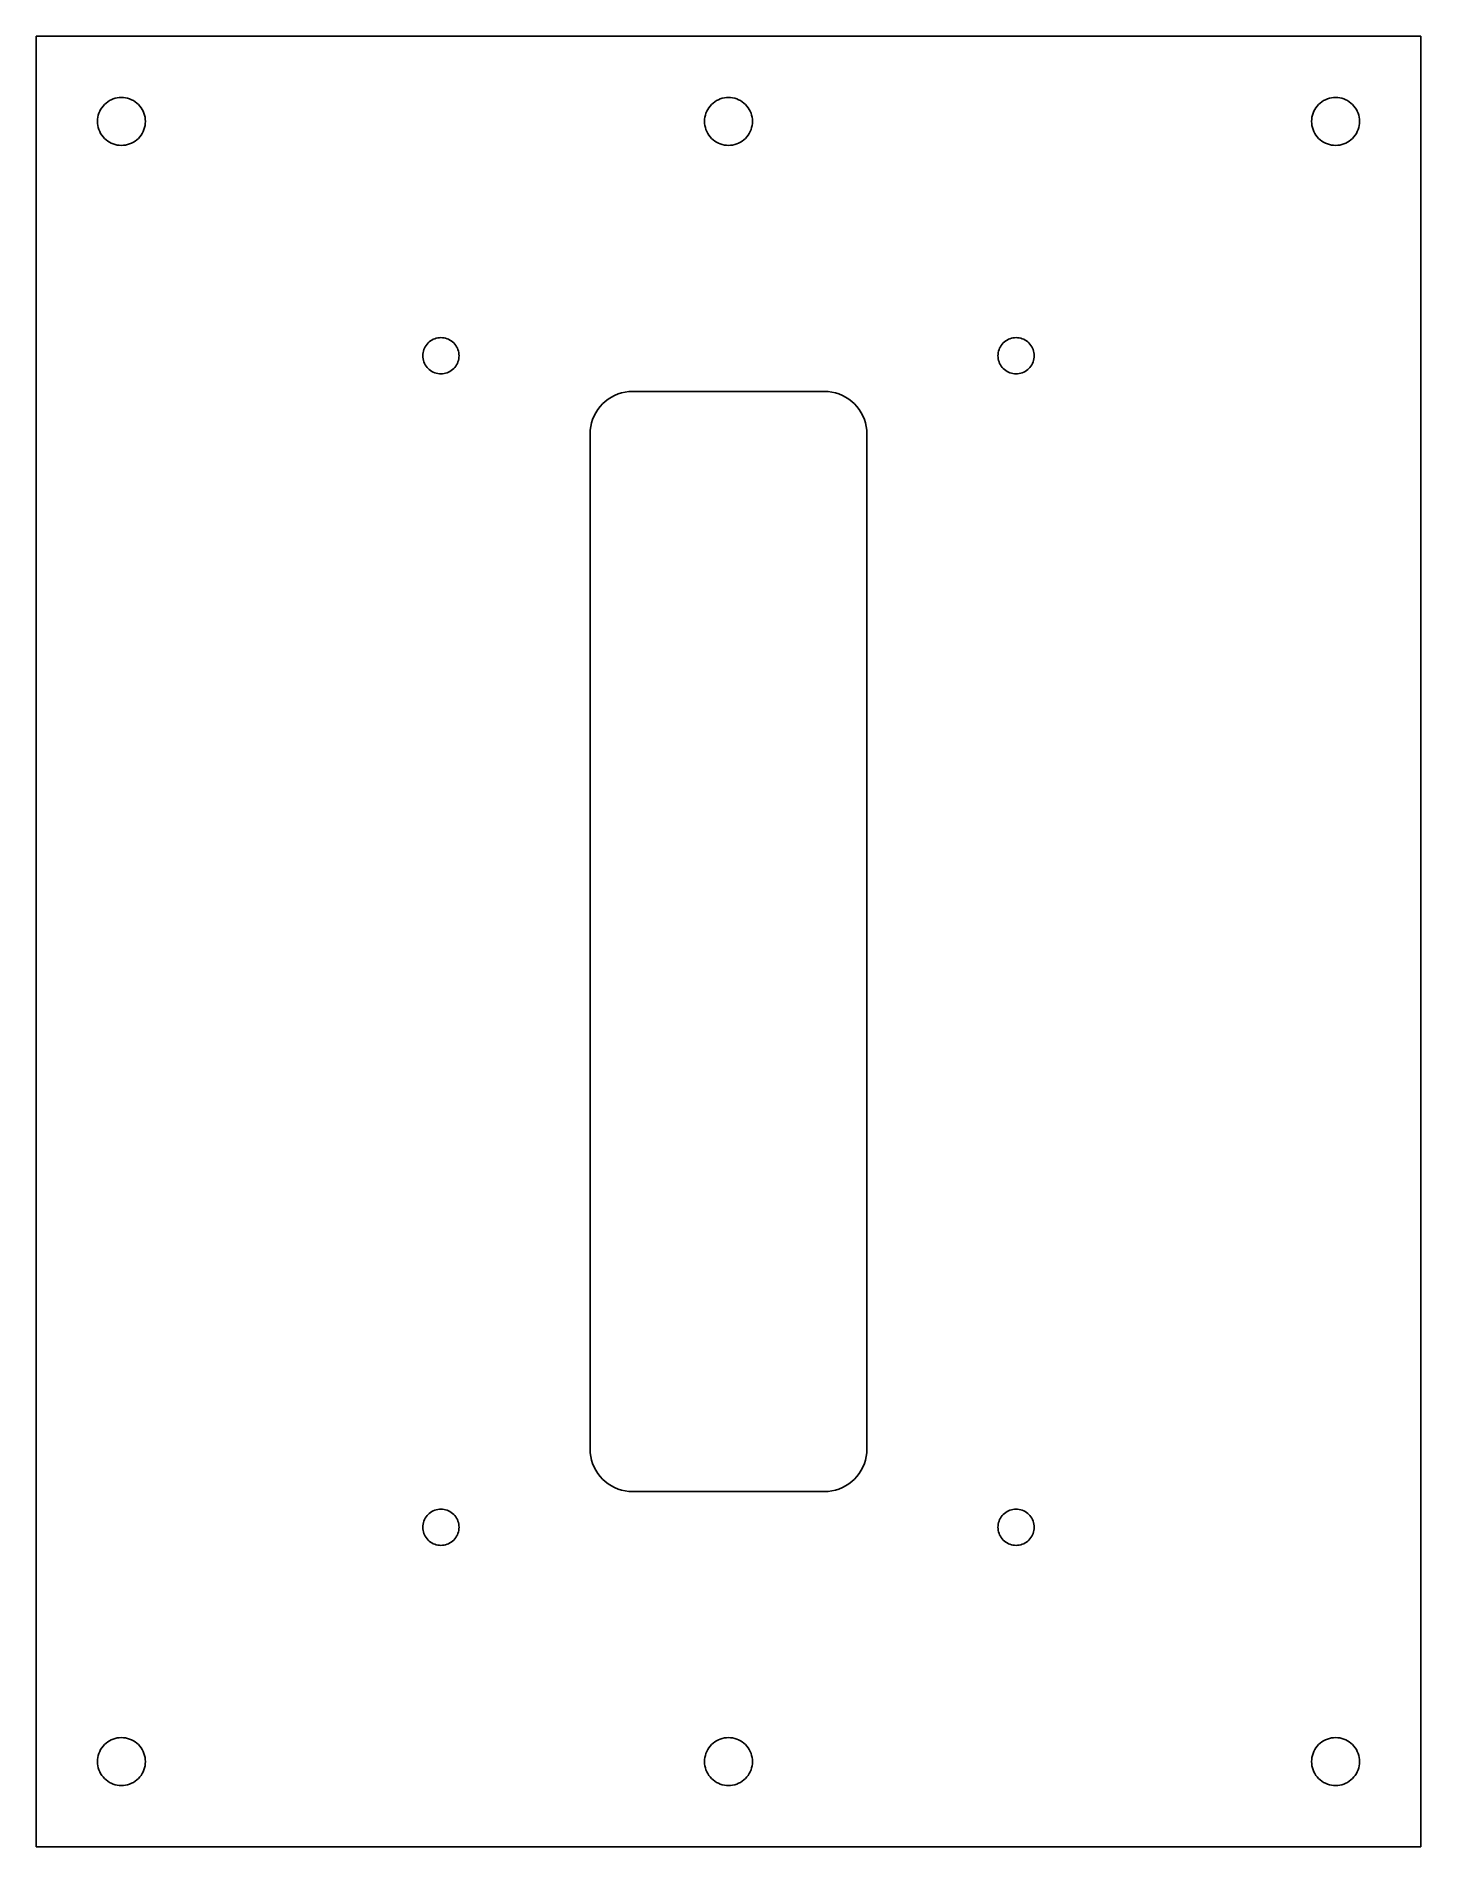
# Model space of a CAD drawing. Header units: metres. Extents: x -65 to 65, y -170 to 0.
import ezdxf

# ---------------------------------------------------------------- set-up
doc = ezdxf.new("R2010")
doc.units = ezdxf.units.M

msp = doc.modelspace()

# ---------------------------------------------------------------- linework, layer by layer
for p, q in [((65, 0), (-65, 0)), ((-65, 0), (-65, -170)), ((65, -170), (65, 0)), ((-58.9485, -6.875), (-58.8431, -6.70944)), ((-58.8431, -6.70944), (-58.7236, -6.55373)), ((-58.7236, -6.55373), (-58.591, -6.409)), ((-58.591, -6.409), (-58.4463, -6.2764)), ((-58.4463, -6.2764), (-58.2905, -6.15691)), ((-58.2905, -6.15691), (-58.125, -6.05144)), ((-58.125, -6.05144), (-57.9509, -5.9608)), ((-57.9509, -5.9608), (-57.7695, -5.88568)), ((-57.7695, -5.88568), (-57.5823, -5.82666)), ((-57.5823, -5.82666), (-57.3907, -5.78418)), ((-57.3907, -5.78418), (-57.1961, -5.75856)), ((-57.1961, -5.75856), (-57, -5.75)), ((-57, -5.75), (-56.8039, -5.75856)), ((-56.8039, -5.75856), (-56.6093, -5.78418)), ((-56.6093, -5.78418), (-56.4176, -5.82666)), ((-56.4176, -5.82666), (-56.2305, -5.88568)), ((-56.2305, -5.88568), (-56.0491, -5.9608)), ((-56.0491, -5.9608), (-55.875, -6.05144)), ((-55.875, -6.05144), (-55.7094, -6.15691)), ((-55.7094, -6.15691), (-55.5537, -6.2764)), ((-55.5537, -6.2764), (-55.409, -6.409)), ((-55.409, -6.409), (-55.2764, -6.55373)), ((-55.2764, -6.55373), (-55.1569, -6.70944)), ((-55.1569, -6.70944), (-55.0514, -6.875)), ((-1.94855, -6.875), (-1.84308, -6.70944)), ((-1.84308, -6.70944), (-1.72359, -6.55373)), ((-1.72359, -6.55373), (-1.59099, -6.409)), ((-1.59099, -6.409), (-1.44626, -6.2764)), ((-1.44626, -6.2764), (-1.29054, -6.15691)), ((-1.29054, -6.15691), (-1.125, -6.05144)), ((-1.125, -6.05144), (-0.950882, -5.9608)), ((-0.950882, -5.9608), (-0.769531, -5.88568)), ((-0.769531, -5.88568), (-0.582336, -5.82666)), ((-0.582336, -5.82666), (-0.390701, -5.78418)), ((-0.390701, -5.78418), (-0.196091, -5.75856)), ((-0.196091, -5.75856), (0, -5.75)), ((0, -5.75), (0.196091, -5.75856)), ((0.196091, -5.75856), (0.390701, -5.78418)), ((0.390701, -5.78418), (0.582336, -5.82666)), ((0.582336, -5.82666), (0.769531, -5.88568)), ((0.769531, -5.88568), (0.950882, -5.9608)), ((0.950882, -5.9608), (1.125, -6.05144)), ((1.125, -6.05144), (1.29054, -6.15691)), ((1.29054, -6.15691), (1.44626, -6.2764)), ((1.44626, -6.2764), (1.59099, -6.409)), ((1.59099, -6.409), (1.72359, -6.55373)), ((1.72359, -6.55373), (1.84308, -6.70944)), ((1.84308, -6.70944), (1.94855, -6.875)), ((55.0514, -6.875), (55.1569, -6.70944)), ((55.1569, -6.70944), (55.2764, -6.55373)), ((55.2764, -6.55373), (55.409, -6.409)), ((55.409, -6.409), (55.5537, -6.2764)), ((55.5537, -6.2764), (55.7094, -6.15691)), ((55.7094, -6.15691), (55.875, -6.05144)), ((55.875, -6.05144), (56.0491, -5.9608)), ((56.0491, -5.9608), (56.2305, -5.88568)), ((56.2305, -5.88568), (56.4176, -5.82666)), ((56.4176, -5.82666), (56.6093, -5.78418)), ((56.6093, -5.78418), (56.8039, -5.75856)), ((56.8039, -5.75856), (57, -5.75)), ((57, -5.75), (57.1961, -5.75856)), ((57.1961, -5.75856), (57.3907, -5.78418)), ((57.3907, -5.78418), (57.5823, -5.82666)), ((57.5823, -5.82666), (57.7695, -5.88568)), ((57.7695, -5.88568), (57.9509, -5.9608)), ((57.9509, -5.9608), (58.125, -6.05144)), ((58.125, -6.05144), (58.2905, -6.15691)), ((58.2905, -6.15691), (58.4463, -6.2764)), ((58.4463, -6.2764), (58.591, -6.409)), ((58.591, -6.409), (58.7236, -6.55373)), ((58.7236, -6.55373), (58.8431, -6.70944)), ((58.8431, -6.70944), (58.9485, -6.875)), ((-59.25, -8), (-59.2414, -7.80389)), ((-59.2414, -8.19609), (-59.25, -8)), ((-59.2414, -7.80389), (-59.2158, -7.60928)), ((-59.2158, -8.3907), (-59.2414, -8.19609)), ((-59.2158, -7.60928), (-59.1733, -7.41765)), ((-59.1733, -8.58234), (-59.2158, -8.3907)), ((-59.1733, -7.41765), (-59.1143, -7.23045)), ((-59.1143, -7.23045), (-59.0392, -7.0491)), ((-59.0392, -7.0491), (-58.9485, -6.875)), ((-55.0514, -6.875), (-54.9608, -7.0491)), ((-54.9608, -7.0491), (-54.8857, -7.23045)), ((-54.8857, -7.23045), (-54.8267, -7.41765)), ((-54.8267, -7.41765), (-54.7842, -7.60928)), ((-54.7842, -8.3907), (-54.8267, -8.58234)), ((-54.7842, -7.60928), (-54.7586, -7.80389)), ((-54.7586, -8.19609), (-54.7842, -8.3907)), ((-54.7586, -7.80389), (-54.75, -8)), ((-54.75, -8), (-54.7586, -8.19609)), ((-2.25, -8), (-2.24142, -7.80389)), ((-2.24142, -8.19609), (-2.25, -8)), ((-2.24142, -7.80389), (-2.21581, -7.60928)), ((-2.21581, -8.3907), (-2.24142, -8.19609)), ((-2.21581, -7.60928), (-2.17332, -7.41765)), ((-2.17332, -8.58234), (-2.21581, -8.3907)), ((-2.17332, -7.41765), (-2.1143, -7.23045)), ((-2.1143, -7.23045), (-2.03918, -7.0491)), ((-2.03918, -7.0491), (-1.94855, -6.875)), ((1.94855, -6.875), (2.03918, -7.0491)), ((2.03918, -7.0491), (2.1143, -7.23045)), ((2.1143, -7.23045), (2.17332, -7.41765)), ((2.17332, -7.41765), (2.21581, -7.60928)), ((2.21581, -8.3907), (2.17332, -8.58234)), ((2.21581, -7.60928), (2.24142, -7.80389)), ((2.24142, -8.19609), (2.21581, -8.3907)), ((2.24142, -7.80389), (2.25, -8)), ((2.25, -8), (2.24142, -8.19609)), ((54.75, -8), (54.7586, -7.80389)), ((54.7586, -8.19609), (54.75, -8)), ((54.7586, -7.80389), (54.7842, -7.60928)), ((54.7842, -8.3907), (54.7586, -8.19609)), ((54.7842, -7.60928), (54.8267, -7.41765)), ((54.8267, -8.58234), (54.7842, -8.3907)), ((54.8267, -7.41765), (54.8857, -7.23045)), ((54.8857, -7.23045), (54.9608, -7.0491)), ((54.9608, -7.0491), (55.0514, -6.875)), ((58.9485, -6.875), (59.0392, -7.0491)), ((59.0392, -7.0491), (59.1143, -7.23045)), ((59.1143, -7.23045), (59.1733, -7.41765)), ((59.1733, -7.41765), (59.2158, -7.60928)), ((59.2158, -8.3907), (59.1733, -8.58234)), ((59.2158, -7.60928), (59.2414, -7.80389)), ((59.2414, -8.19609), (59.2158, -8.3907)), ((59.2414, -7.80389), (59.25, -8)), ((59.25, -8), (59.2414, -8.19609)), ((-59.1143, -8.76953), (-59.1733, -8.58234)), ((-59.0392, -8.95088), (-59.1143, -8.76953)), ((-58.9485, -9.125), (-59.0392, -8.95088)), ((-58.8431, -9.29054), (-58.9485, -9.125)), ((-58.7236, -9.44626), (-58.8431, -9.29054)), ((-58.591, -9.59099), (-58.7236, -9.44626)), ((-58.4463, -9.72359), (-58.591, -9.59099)), ((-58.2905, -9.84308), (-58.4463, -9.72359)), ((-58.125, -9.94855), (-58.2905, -9.84308)), ((-57.9509, -10.0392), (-58.125, -9.94855)), ((-57.7695, -10.1143), (-57.9509, -10.0392)), ((-57.5823, -10.1733), (-57.7695, -10.1143)), ((-57.3907, -10.2158), (-57.5823, -10.1733)), ((-56.4176, -10.1733), (-56.6093, -10.2158)), ((-56.2305, -10.1143), (-56.4176, -10.1733)), ((-56.0491, -10.0392), (-56.2305, -10.1143)), ((-55.875, -9.94855), (-56.0491, -10.0392)), ((-55.7094, -9.84308), (-55.875, -9.94855)), ((-55.5537, -9.72359), (-55.7094, -9.84308)), ((-55.409, -9.59099), (-55.5537, -9.72359)), ((-55.2764, -9.44626), (-55.409, -9.59099)), ((-55.1569, -9.29054), (-55.2764, -9.44626)), ((-55.0514, -9.125), (-55.1569, -9.29054)), ((-54.9608, -8.95088), (-55.0514, -9.125)), ((-54.8857, -8.76953), (-54.9608, -8.95088)), ((-54.8267, -8.58234), (-54.8857, -8.76953)), ((-2.1143, -8.76953), (-2.17332, -8.58234)), ((-2.03918, -8.95088), (-2.1143, -8.76953)), ((-1.94855, -9.125), (-2.03918, -8.95088)), ((-1.84308, -9.29054), (-1.94855, -9.125)), ((-1.72359, -9.44626), (-1.84308, -9.29054)), ((-1.59099, -9.59099), (-1.72359, -9.44626)), ((-1.44626, -9.72359), (-1.59099, -9.59099)), ((-1.29054, -9.84308), (-1.44626, -9.72359)), ((-1.125, -9.94855), (-1.29054, -9.84308)), ((-0.950882, -10.0392), (-1.125, -9.94855)), ((-0.769531, -10.1143), (-0.950882, -10.0392)), ((-0.582336, -10.1733), (-0.769531, -10.1143)), ((-0.390701, -10.2158), (-0.582336, -10.1733)), ((0.582336, -10.1733), (0.390701, -10.2158)), ((0.769531, -10.1143), (0.582336, -10.1733)), ((0.950882, -10.0392), (0.769531, -10.1143)), ((1.125, -9.94855), (0.950882, -10.0392)), ((1.29054, -9.84308), (1.125, -9.94855)), ((1.44626, -9.72359), (1.29054, -9.84308)), ((1.59099, -9.59099), (1.44626, -9.72359)), ((1.72359, -9.44626), (1.59099, -9.59099)), ((1.84308, -9.29054), (1.72359, -9.44626)), ((1.94855, -9.125), (1.84308, -9.29054)), ((2.03918, -8.95088), (1.94855, -9.125)), ((2.1143, -8.76953), (2.03918, -8.95088)), ((2.17332, -8.58234), (2.1143, -8.76953)), ((54.8857, -8.76953), (54.8267, -8.58234)), ((54.9608, -8.95088), (54.8857, -8.76953)), ((55.0514, -9.125), (54.9608, -8.95088)), ((55.1569, -9.29054), (55.0514, -9.125)), ((55.2764, -9.44626), (55.1569, -9.29054)), ((55.409, -9.59099), (55.2764, -9.44626)), ((55.5537, -9.72359), (55.409, -9.59099)), ((55.7094, -9.84308), (55.5537, -9.72359)), ((55.875, -9.94855), (55.7094, -9.84308)), ((56.0491, -10.0392), (55.875, -9.94855)), ((56.2305, -10.1143), (56.0491, -10.0392)), ((56.4176, -10.1733), (56.2305, -10.1143)), ((56.6093, -10.2158), (56.4176, -10.1733)), ((57.5823, -10.1733), (57.3907, -10.2158)), ((57.7695, -10.1143), (57.5823, -10.1733)), ((57.9509, -10.0392), (57.7695, -10.1143)), ((58.125, -9.94855), (57.9509, -10.0392)), ((58.2905, -9.84308), (58.125, -9.94855)), ((58.4463, -9.72359), (58.2905, -9.84308)), ((58.591, -9.59099), (58.4463, -9.72359)), ((58.7236, -9.44626), (58.591, -9.59099)), ((58.8431, -9.29054), (58.7236, -9.44626)), ((58.9485, -9.125), (58.8431, -9.29054)), ((59.0392, -8.95088), (58.9485, -9.125)), ((59.1143, -8.76953), (59.0392, -8.95088)), ((59.1733, -8.58234), (59.1143, -8.76953)), ((-57.1961, -10.2414), (-57.3907, -10.2158)), ((-57, -10.25), (-57.1961, -10.2414)), ((-56.8039, -10.2414), (-57, -10.25)), ((-56.6093, -10.2158), (-56.8039, -10.2414)), ((-0.196091, -10.2414), (-0.390701, -10.2158)), ((0, -10.25), (-0.196091, -10.2414)), ((0.196091, -10.2414), (0, -10.25)), ((0.390701, -10.2158), (0.196091, -10.2414)), ((56.8039, -10.2414), (56.6093, -10.2158)), ((57, -10.25), (56.8039, -10.2414)), ((57.1961, -10.2414), (57, -10.25)), ((57.3907, -10.2158), (57.1961, -10.2414)), ((-28.3023, -28.9073), (-28.2021, -28.7979)), ((-28.2021, -28.7979), (-28.0927, -28.6977)), ((-28.0927, -28.6977), (-27.9751, -28.6075)), ((-27.9751, -28.6075), (-27.85, -28.5278)), ((-27.85, -28.5278), (-27.7184, -28.4593)), ((-27.7184, -28.4593), (-27.5814, -28.4025)), ((-27.5814, -28.4025), (-27.44, -28.3579)), ((-27.44, -28.3579), (-27.2952, -28.3258)), ((-27.2952, -28.3258), (-27.1482, -28.3065)), ((-27.1482, -28.3065), (-27, -28.3)), ((-27, -28.3), (-26.8518, -28.3065)), ((-26.8518, -28.3065), (-26.7048, -28.3258)), ((-26.7048, -28.3258), (-26.56, -28.3579)), ((-26.56, -28.3579), (-26.4186, -28.4025)), ((-26.4186, -28.4025), (-26.2815, -28.4593)), ((-26.2815, -28.4593), (-26.15, -28.5278)), ((-26.15, -28.5278), (-26.0249, -28.6075)), ((-26.0249, -28.6075), (-25.9073, -28.6977)), ((-25.9073, -28.6977), (-25.7979, -28.7979)), ((-25.7979, -28.7979), (-25.6977, -28.9073)), ((25.6977, -28.9073), (25.7979, -28.7979)), ((25.7979, -28.7979), (25.9073, -28.6977)), ((25.9073, -28.6977), (26.0249, -28.6075)), ((26.0249, -28.6075), (26.15, -28.5278)), ((26.15, -28.5278), (26.2815, -28.4593)), ((26.2815, -28.4593), (26.4186, -28.4025)), ((26.4186, -28.4025), (26.56, -28.3579)), ((26.56, -28.3579), (26.7048, -28.3258)), ((26.7048, -28.3258), (26.8518, -28.3065)), ((26.8518, -28.3065), (27, -28.3)), ((27, -28.3), (27.1482, -28.3065)), ((27.1482, -28.3065), (27.2952, -28.3258)), ((27.2952, -28.3258), (27.44, -28.3579)), ((27.44, -28.3579), (27.5814, -28.4025)), ((27.5814, -28.4025), (27.7184, -28.4593)), ((27.7184, -28.4593), (27.85, -28.5278)), ((27.85, -28.5278), (27.9751, -28.6075)), ((27.9751, -28.6075), (28.0927, -28.6977)), ((28.0927, -28.6977), (28.2021, -28.7979)), ((28.2021, -28.7979), (28.3023, -28.9073)), ((-28.7, -30), (-28.6935, -29.8518)), ((-28.6935, -30.1482), (-28.7, -30)), ((-28.6935, -29.8518), (-28.6742, -29.7048)), ((-28.6742, -30.2952), (-28.6935, -30.1482)), ((-28.6742, -29.7048), (-28.6421, -29.56)), ((-28.6421, -30.44), (-28.6742, -30.2952)), ((-28.6421, -29.56), (-28.5975, -29.4186)), ((-28.5975, -30.5814), (-28.6421, -30.44)), ((-28.5975, -29.4186), (-28.5407, -29.2816)), ((-28.5407, -30.7185), (-28.5975, -30.5814)), ((-28.5407, -29.2816), (-28.4722, -29.15)), ((-28.4722, -29.15), (-28.3925, -29.0249)), ((-28.3925, -29.0249), (-28.3023, -28.9073)), ((-25.6977, -28.9073), (-25.6074, -29.0249)), ((-25.6074, -29.0249), (-25.5278, -29.15)), ((-25.5278, -29.15), (-25.4593, -29.2816)), ((-25.4593, -29.2816), (-25.4025, -29.4186)), ((-25.4025, -30.5814), (-25.4593, -30.7185)), ((-25.4025, -29.4186), (-25.3579, -29.56)), ((-25.3579, -30.44), (-25.4025, -30.5814)), ((-25.3579, -29.56), (-25.3258, -29.7048)), ((-25.3258, -30.2952), (-25.3579, -30.44)), ((-25.3258, -29.7048), (-25.3065, -29.8518)), ((-25.3065, -30.1482), (-25.3258, -30.2952)), ((-25.3065, -29.8518), (-25.3, -30)), ((-25.3, -30), (-25.3065, -30.1482)), ((25.3, -30), (25.3065, -29.8518)), ((25.3065, -30.1482), (25.3, -30)), ((25.3065, -29.8518), (25.3258, -29.7048)), ((25.3258, -30.2952), (25.3065, -30.1482)), ((25.3258, -29.7048), (25.3579, -29.56)), ((25.3579, -30.44), (25.3258, -30.2952)), ((25.3579, -29.56), (25.4025, -29.4186)), ((25.4025, -30.5814), (25.3579, -30.44)), ((25.4025, -29.4186), (25.4593, -29.2816)), ((25.4593, -30.7185), (25.4025, -30.5814)), ((25.4593, -29.2816), (25.5278, -29.15)), ((25.5278, -29.15), (25.6074, -29.0249)), ((25.6074, -29.0249), (25.6977, -28.9073)), ((28.3023, -28.9073), (28.3925, -29.0249)), ((28.3925, -29.0249), (28.4722, -29.15)), ((28.4722, -29.15), (28.5407, -29.2816)), ((28.5407, -29.2816), (28.5975, -29.4186)), ((28.5975, -30.5814), (28.5407, -30.7185)), ((28.5975, -29.4186), (28.6421, -29.56)), ((28.6421, -30.44), (28.5975, -30.5814)), ((28.6421, -29.56), (28.6742, -29.7048)), ((28.6742, -30.2952), (28.6421, -30.44)), ((28.6742, -29.7048), (28.6935, -29.8518)), ((28.6935, -30.1482), (28.6742, -30.2952)), ((28.6935, -29.8518), (28.7, -30)), ((28.7, -30), (28.6935, -30.1482)), ((-28.4722, -30.85), (-28.5407, -30.7185)), ((-28.3925, -30.9751), (-28.4722, -30.85)), ((-28.3023, -31.0927), (-28.3925, -30.9751)), ((-28.2021, -31.2021), (-28.3023, -31.0927)), ((-28.0927, -31.3023), (-28.2021, -31.2021)), ((-27.9751, -31.3926), (-28.0927, -31.3023)), ((-27.85, -31.4722), (-27.9751, -31.3926)), ((-27.7184, -31.5407), (-27.85, -31.4722)), ((-27.5814, -31.5975), (-27.7184, -31.5407)), ((-27.44, -31.6421), (-27.5814, -31.5975)), ((-27.2952, -31.6742), (-27.44, -31.6421)), ((-27.1482, -31.6935), (-27.2952, -31.6742)), ((-27, -31.7), (-27.1482, -31.6935)), ((-26.8518, -31.6935), (-27, -31.7)), ((-26.7048, -31.6742), (-26.8518, -31.6935)), ((-26.56, -31.6421), (-26.7048, -31.6742)), ((-26.4186, -31.5975), (-26.56, -31.6421)), ((-26.2815, -31.5407), (-26.4186, -31.5975)), ((-26.15, -31.4722), (-26.2815, -31.5407)), ((-26.0249, -31.3926), (-26.15, -31.4722)), ((-25.9073, -31.3023), (-26.0249, -31.3926)), ((-25.7979, -31.2021), (-25.9073, -31.3023)), ((-25.6977, -31.0927), (-25.7979, -31.2021)), ((-25.6074, -30.9751), (-25.6977, -31.0927)), ((-25.5278, -30.85), (-25.6074, -30.9751)), ((-25.4593, -30.7185), (-25.5278, -30.85)), ((25.5278, -30.85), (25.4593, -30.7185)), ((25.6074, -30.9751), (25.5278, -30.85)), ((25.6977, -31.0927), (25.6074, -30.9751)), ((25.7979, -31.2021), (25.6977, -31.0927)), ((25.9073, -31.3023), (25.7979, -31.2021)), ((26.0249, -31.3926), (25.9073, -31.3023)), ((26.15, -31.4722), (26.0249, -31.3926)), ((26.2815, -31.5407), (26.15, -31.4722)), ((26.4186, -31.5975), (26.2815, -31.5407)), ((26.56, -31.6421), (26.4186, -31.5975)), ((26.7048, -31.6742), (26.56, -31.6421)), ((26.8518, -31.6935), (26.7048, -31.6742)), ((27, -31.7), (26.8518, -31.6935)), ((27.1482, -31.6935), (27, -31.7)), ((27.2952, -31.6742), (27.1482, -31.6935)), ((27.44, -31.6421), (27.2952, -31.6742)), ((27.5814, -31.5975), (27.44, -31.6421)), ((27.7184, -31.5407), (27.5814, -31.5975)), ((27.85, -31.4722), (27.7184, -31.5407)), ((27.9751, -31.3926), (27.85, -31.4722)), ((28.0927, -31.3023), (27.9751, -31.3926)), ((28.2021, -31.2021), (28.0927, -31.3023)), ((28.3023, -31.0927), (28.2021, -31.2021)), ((28.3925, -30.9751), (28.3023, -31.0927)), ((28.4722, -30.85), (28.3925, -30.9751)), ((28.5407, -30.7185), (28.4722, -30.85)), ((-11.2943, -34.0708), (-11, -33.8833)), ((-11, -33.8833), (-10.6905, -33.7222)), ((-10.6905, -33.7222), (-10.3681, -33.5886)), ((-10.3681, -33.5886), (-10.0353, -33.4837)), ((-10.0353, -33.4837), (-9.69458, -33.4082)), ((-9.69458, -33.4082), (-9.34862, -33.3626)), ((-9.34862, -33.3626), (-9, -33.3474)), ((-9, -33.3474), (9, -33.3474)), ((9, -33.3474), (9.34862, -33.3626)), ((9.34862, -33.3626), (9.69458, -33.4082)), ((9.69458, -33.4082), (10.0353, -33.4837)), ((10.0353, -33.4837), (10.3681, -33.5886)), ((10.3681, -33.5886), (10.6905, -33.7222)), ((10.6905, -33.7222), (11, -33.8833)), ((11, -33.8833), (11.2943, -34.0708)), ((-12.7588, -35.9793), (-12.6252, -35.6569)), ((-12.6252, -35.6569), (-12.4641, -35.3474)), ((-12.4641, -35.3474), (-12.2766, -35.0531)), ((-12.2766, -35.0531), (-12.0642, -34.7762)), ((-12.0642, -34.7762), (-11.8284, -34.519)), ((-11.8284, -34.519), (-11.5711, -34.2832)), ((-11.5711, -34.2832), (-11.2943, -34.0708)), ((11.2943, -34.0708), (11.5711, -34.2832)), ((11.5711, -34.2832), (11.8284, -34.519)), ((11.8284, -34.519), (12.0642, -34.7762)), ((12.0642, -34.7762), (12.2766, -35.0531)), ((12.2766, -35.0531), (12.4641, -35.3474)), ((12.4641, -35.3474), (12.6252, -35.6569)), ((12.6252, -35.6569), (12.7588, -35.9793)), ((-13, -37.3474), (-12.9848, -36.9988)), ((-13, -132.653), (-13, -37.3474)), ((-12.9848, -36.9988), (-12.9392, -36.6528)), ((-12.9392, -36.6528), (-12.8637, -36.3121)), ((-12.8637, -36.3121), (-12.7588, -35.9793)), ((12.7588, -35.9793), (12.8637, -36.3121)), ((12.8637, -36.3121), (12.9392, -36.6528)), ((12.9392, -36.6528), (12.9848, -36.9988)), ((12.9848, -36.9988), (13, -37.3474)), ((13, -37.3474), (13, -132.653)), ((-12.9848, -133.001), (-13, -132.653)), ((-12.9392, -133.347), (-12.9848, -133.001)), ((-12.8637, -133.688), (-12.9392, -133.347)), ((-12.7588, -134.021), (-12.8637, -133.688)), ((-12.6252, -134.343), (-12.7588, -134.021)), ((12.7588, -134.021), (12.6252, -134.343)), ((12.8637, -133.688), (12.7588, -134.021)), ((12.9392, -133.347), (12.8637, -133.688)), ((12.9848, -133.001), (12.9392, -133.347)), ((13, -132.653), (12.9848, -133.001)), ((-12.4641, -134.653), (-12.6252, -134.343)), ((-12.2766, -134.947), (-12.4641, -134.653)), ((-12.0642, -135.224), (-12.2766, -134.947)), ((-11.8284, -135.481), (-12.0642, -135.224)), ((-11.5711, -135.717), (-11.8284, -135.481)), ((-11.2943, -135.929), (-11.5711, -135.717)), ((-11, -136.117), (-11.2943, -135.929)), ((11.2943, -135.929), (11, -136.117)), ((11.5711, -135.717), (11.2943, -135.929)), ((11.8284, -135.481), (11.5711, -135.717)), ((12.0642, -135.224), (11.8284, -135.481)), ((12.2766, -134.947), (12.0642, -135.224)), ((12.4641, -134.653), (12.2766, -134.947)), ((12.6252, -134.343), (12.4641, -134.653)), ((-10.6905, -136.278), (-11, -136.117)), ((-10.3681, -136.411), (-10.6905, -136.278)), ((-10.0353, -136.516), (-10.3681, -136.411)), ((-9.69458, -136.592), (-10.0353, -136.516)), ((-9.34862, -136.637), (-9.69458, -136.592)), ((-9, -136.653), (-9.34862, -136.637)), ((9, -136.653), (-9, -136.653)), ((9.34862, -136.637), (9, -136.653)), ((9.69458, -136.592), (9.34862, -136.637)), ((10.0353, -136.516), (9.69458, -136.592)), ((10.3681, -136.411), (10.0353, -136.516)), ((10.6905, -136.278), (10.3681, -136.411)), ((11, -136.117), (10.6905, -136.278)), ((-28.5975, -139.419), (-28.5407, -139.282)), ((-28.5407, -139.282), (-28.4722, -139.15)), ((-28.4722, -139.15), (-28.3925, -139.025)), ((-28.3925, -139.025), (-28.3023, -138.907)), ((-28.3023, -138.907), (-28.2021, -138.798)), ((-28.2021, -138.798), (-28.0927, -138.698)), ((-28.0927, -138.698), (-27.9751, -138.607)), ((-27.9751, -138.607), (-27.85, -138.528)), ((-27.85, -138.528), (-27.7184, -138.459)), ((-27.7184, -138.459), (-27.5814, -138.403)), ((-27.5814, -138.403), (-27.44, -138.358)), ((-27.44, -138.358), (-27.2952, -138.326)), ((-27.2952, -138.326), (-27.1482, -138.306)), ((-27.1482, -138.306), (-27, -138.3)), ((-27, -138.3), (-26.8518, -138.306)), ((-26.8518, -138.306), (-26.7048, -138.326)), ((-26.7048, -138.326), (-26.56, -138.358)), ((-26.56, -138.358), (-26.4186, -138.403)), ((-26.4186, -138.403), (-26.2815, -138.459)), ((-26.2815, -138.459), (-26.15, -138.528)), ((-26.15, -138.528), (-26.0249, -138.607)), ((-26.0249, -138.607), (-25.9073, -138.698)), ((-25.9073, -138.698), (-25.7979, -138.798)), ((-25.7979, -138.798), (-25.6977, -138.907)), ((-25.6977, -138.907), (-25.6074, -139.025)), ((-25.6074, -139.025), (-25.5278, -139.15)), ((-25.5278, -139.15), (-25.4593, -139.282)), ((-25.4593, -139.282), (-25.4025, -139.419)), ((25.4025, -139.419), (25.4593, -139.282)), ((25.4593, -139.282), (25.5278, -139.15)), ((25.5278, -139.15), (25.6074, -139.025)), ((25.6074, -139.025), (25.6977, -138.907)), ((25.6977, -138.907), (25.7979, -138.798)), ((25.7979, -138.798), (25.9073, -138.698)), ((25.9073, -138.698), (26.0249, -138.607)), ((26.0249, -138.607), (26.15, -138.528)), ((26.15, -138.528), (26.2815, -138.459)), ((26.2815, -138.459), (26.4186, -138.403)), ((26.4186, -138.403), (26.56, -138.358)), ((26.56, -138.358), (26.7048, -138.326)), ((26.7048, -138.326), (26.8518, -138.306)), ((26.8518, -138.306), (27, -138.3)), ((27, -138.3), (27.1482, -138.306)), ((27.1482, -138.306), (27.2952, -138.326)), ((27.2952, -138.326), (27.44, -138.358)), ((27.44, -138.358), (27.5814, -138.403)), ((27.5814, -138.403), (27.7184, -138.459)), ((27.7184, -138.459), (27.85, -138.528)), ((27.85, -138.528), (27.9751, -138.607)), ((27.9751, -138.607), (28.0927, -138.698)), ((28.0927, -138.698), (28.2021, -138.798)), ((28.2021, -138.798), (28.3023, -138.907)), ((28.3023, -138.907), (28.3925, -139.025)), ((28.3925, -139.025), (28.4722, -139.15)), ((28.4722, -139.15), (28.5407, -139.282)), ((28.5407, -139.282), (28.5975, -139.419)), ((-28.7, -140), (-28.6935, -139.852)), ((-28.6935, -140.148), (-28.7, -140)), ((-28.6935, -139.852), (-28.6742, -139.705)), ((-28.6742, -140.295), (-28.6935, -140.148)), ((-28.6742, -139.705), (-28.6421, -139.56)), ((-28.6421, -140.44), (-28.6742, -140.295)), ((-28.6421, -139.56), (-28.5975, -139.419)), ((-28.5975, -140.581), (-28.6421, -140.44)), ((-28.5407, -140.718), (-28.5975, -140.581)), ((-28.4722, -140.85), (-28.5407, -140.718)), ((-28.3925, -140.975), (-28.4722, -140.85)), ((-28.3023, -141.093), (-28.3925, -140.975)), ((-28.2021, -141.202), (-28.3023, -141.093)), ((-25.6977, -141.093), (-25.7979, -141.202)), ((-25.6074, -140.975), (-25.6977, -141.093)), ((-25.5278, -140.85), (-25.6074, -140.975)), ((-25.4593, -140.718), (-25.5278, -140.85)), ((-25.4025, -140.581), (-25.4593, -140.718)), ((-25.4025, -139.419), (-25.3579, -139.56)), ((-25.3579, -140.44), (-25.4025, -140.581)), ((-25.3579, -139.56), (-25.3258, -139.705)), ((-25.3258, -140.295), (-25.3579, -140.44)), ((-25.3258, -139.705), (-25.3065, -139.852)), ((-25.3065, -140.148), (-25.3258, -140.295)), ((-25.3065, -139.852), (-25.3, -140)), ((-25.3, -140), (-25.3065, -140.148)), ((25.3, -140), (25.3065, -139.852)), ((25.3065, -140.148), (25.3, -140)), ((25.3065, -139.852), (25.3258, -139.705)), ((25.3258, -140.295), (25.3065, -140.148)), ((25.3258, -139.705), (25.3579, -139.56)), ((25.3579, -140.44), (25.3258, -140.295)), ((25.3579, -139.56), (25.4025, -139.419)), ((25.4025, -140.581), (25.3579, -140.44)), ((25.4593, -140.718), (25.4025, -140.581)), ((25.5278, -140.85), (25.4593, -140.718)), ((25.6074, -140.975), (25.5278, -140.85)), ((25.6977, -141.093), (25.6074, -140.975)), ((25.7979, -141.202), (25.6977, -141.093)), ((28.3023, -141.093), (28.2021, -141.202)), ((28.3925, -140.975), (28.3023, -141.093)), ((28.4722, -140.85), (28.3925, -140.975)), ((28.5407, -140.718), (28.4722, -140.85)), ((28.5975, -140.581), (28.5407, -140.718)), ((28.5975, -139.419), (28.6421, -139.56)), ((28.6421, -140.44), (28.5975, -140.581)), ((28.6421, -139.56), (28.6742, -139.705)), ((28.6742, -140.295), (28.6421, -140.44)), ((28.6742, -139.705), (28.6935, -139.852)), ((28.6935, -140.148), (28.6742, -140.295)), ((28.6935, -139.852), (28.7, -140)), ((28.7, -140), (28.6935, -140.148)), ((-28.0927, -141.302), (-28.2021, -141.202)), ((-27.9751, -141.393), (-28.0927, -141.302)), ((-27.85, -141.472), (-27.9751, -141.393)), ((-27.7184, -141.541), (-27.85, -141.472)), ((-27.5814, -141.597), (-27.7184, -141.541)), ((-27.44, -141.642), (-27.5814, -141.597)), ((-27.2952, -141.674), (-27.44, -141.642)), ((-27.1482, -141.694), (-27.2952, -141.674)), ((-27, -141.7), (-27.1482, -141.694)), ((-26.8518, -141.694), (-27, -141.7)), ((-26.7048, -141.674), (-26.8518, -141.694)), ((-26.56, -141.642), (-26.7048, -141.674)), ((-26.4186, -141.597), (-26.56, -141.642)), ((-26.2815, -141.541), (-26.4186, -141.597)), ((-26.15, -141.472), (-26.2815, -141.541)), ((-26.0249, -141.393), (-26.15, -141.472)), ((-25.9073, -141.302), (-26.0249, -141.393)), ((-25.7979, -141.202), (-25.9073, -141.302)), ((25.9073, -141.302), (25.7979, -141.202)), ((26.0249, -141.393), (25.9073, -141.302)), ((26.15, -141.472), (26.0249, -141.393)), ((26.2815, -141.541), (26.15, -141.472)), ((26.4186, -141.597), (26.2815, -141.541)), ((26.56, -141.642), (26.4186, -141.597)), ((26.7048, -141.674), (26.56, -141.642)), ((26.8518, -141.694), (26.7048, -141.674)), ((27, -141.7), (26.8518, -141.694)), ((27.1482, -141.694), (27, -141.7)), ((27.2952, -141.674), (27.1482, -141.694)), ((27.44, -141.642), (27.2952, -141.674)), ((27.5814, -141.597), (27.44, -141.642)), ((27.7184, -141.541), (27.5814, -141.597)), ((27.85, -141.472), (27.7184, -141.541)), ((27.9751, -141.393), (27.85, -141.472)), ((28.0927, -141.302), (27.9751, -141.393)), ((28.2021, -141.202), (28.0927, -141.302)), ((-57.5823, -159.827), (-57.3907, -159.784)), ((-57.3907, -159.784), (-57.1961, -159.759)), ((-57.1961, -159.759), (-57, -159.75)), ((-57, -159.75), (-56.8039, -159.759)), ((-56.8039, -159.759), (-56.6093, -159.784)), ((-56.6093, -159.784), (-56.4176, -159.827)), ((-0.582336, -159.827), (-0.390701, -159.784)), ((-0.390701, -159.784), (-0.196091, -159.759)), ((-0.196091, -159.759), (0, -159.75)), ((0, -159.75), (0.196091, -159.759)), ((0.196091, -159.759), (0.390701, -159.784)), ((0.390701, -159.784), (0.582336, -159.827)), ((56.4176, -159.827), (56.6093, -159.784)), ((56.6093, -159.784), (56.8039, -159.759)), ((56.8039, -159.759), (57, -159.75)), ((57, -159.75), (57.1961, -159.759)), ((57.1961, -159.759), (57.3907, -159.784)), ((57.3907, -159.784), (57.5823, -159.827)), ((-59.2158, -161.609), (-59.1733, -161.418)), ((-59.1733, -161.418), (-59.1143, -161.23)), ((-59.1143, -161.23), (-59.0392, -161.049)), ((-59.0392, -161.049), (-58.9485, -160.875)), ((-58.9485, -160.875), (-58.8431, -160.709)), ((-58.8431, -160.709), (-58.7236, -160.554)), ((-58.7236, -160.554), (-58.591, -160.409)), ((-58.591, -160.409), (-58.4463, -160.276)), ((-58.4463, -160.276), (-58.2905, -160.157)), ((-58.2905, -160.157), (-58.125, -160.051)), ((-58.125, -160.051), (-57.9509, -159.961)), ((-57.9509, -159.961), (-57.7695, -159.886)), ((-57.7695, -159.886), (-57.5823, -159.827)), ((-56.4176, -159.827), (-56.2305, -159.886)), ((-56.2305, -159.886), (-56.0491, -159.961)), ((-56.0491, -159.961), (-55.875, -160.051)), ((-55.875, -160.051), (-55.7094, -160.157)), ((-55.7094, -160.157), (-55.5537, -160.276)), ((-55.5537, -160.276), (-55.409, -160.409)), ((-55.409, -160.409), (-55.2764, -160.554)), ((-55.2764, -160.554), (-55.1569, -160.709)), ((-55.1569, -160.709), (-55.0514, -160.875)), ((-55.0514, -160.875), (-54.9608, -161.049)), ((-54.9608, -161.049), (-54.8857, -161.23)), ((-54.8857, -161.23), (-54.8267, -161.418)), ((-54.8267, -161.418), (-54.7842, -161.609)), ((-2.21581, -161.609), (-2.17332, -161.418)), ((-2.17332, -161.418), (-2.1143, -161.23)), ((-2.1143, -161.23), (-2.03918, -161.049)), ((-2.03918, -161.049), (-1.94855, -160.875)), ((-1.94855, -160.875), (-1.84308, -160.709)), ((-1.84308, -160.709), (-1.72359, -160.554)), ((-1.72359, -160.554), (-1.59099, -160.409)), ((-1.59099, -160.409), (-1.44626, -160.276)), ((-1.44626, -160.276), (-1.29054, -160.157)), ((-1.29054, -160.157), (-1.125, -160.051)), ((-1.125, -160.051), (-0.950882, -159.961)), ((-0.950882, -159.961), (-0.769531, -159.886)), ((-0.769531, -159.886), (-0.582336, -159.827)), ((0.582336, -159.827), (0.769531, -159.886)), ((0.769531, -159.886), (0.950882, -159.961)), ((0.950882, -159.961), (1.125, -160.051)), ((1.125, -160.051), (1.29054, -160.157)), ((1.29054, -160.157), (1.44626, -160.276)), ((1.44626, -160.276), (1.59099, -160.409)), ((1.59099, -160.409), (1.72359, -160.554)), ((1.72359, -160.554), (1.84308, -160.709)), ((1.84308, -160.709), (1.94855, -160.875)), ((1.94855, -160.875), (2.03918, -161.049)), ((2.03918, -161.049), (2.1143, -161.23)), ((2.1143, -161.23), (2.17332, -161.418)), ((2.17332, -161.418), (2.21581, -161.609)), ((54.7842, -161.609), (54.8267, -161.418)), ((54.8267, -161.418), (54.8857, -161.23)), ((54.8857, -161.23), (54.9608, -161.049)), ((54.9608, -161.049), (55.0514, -160.875)), ((55.0514, -160.875), (55.1569, -160.709)), ((55.1569, -160.709), (55.2764, -160.554)), ((55.2764, -160.554), (55.409, -160.409)), ((55.409, -160.409), (55.5537, -160.276)), ((55.5537, -160.276), (55.7094, -160.157)), ((55.7094, -160.157), (55.875, -160.051)), ((55.875, -160.051), (56.0491, -159.961)), ((56.0491, -159.961), (56.2305, -159.886)), ((56.2305, -159.886), (56.4176, -159.827)), ((57.5823, -159.827), (57.7695, -159.886)), ((57.7695, -159.886), (57.9509, -159.961)), ((57.9509, -159.961), (58.125, -160.051)), ((58.125, -160.051), (58.2905, -160.157)), ((58.2905, -160.157), (58.4463, -160.276)), ((58.4463, -160.276), (58.591, -160.409)), ((58.591, -160.409), (58.7236, -160.554)), ((58.7236, -160.554), (58.8431, -160.709)), ((58.8431, -160.709), (58.9485, -160.875)), ((58.9485, -160.875), (59.0392, -161.049)), ((59.0392, -161.049), (59.1143, -161.23)), ((59.1143, -161.23), (59.1733, -161.418)), ((59.1733, -161.418), (59.2158, -161.609)), ((-59.25, -162), (-59.2414, -161.804)), ((-59.2414, -162.196), (-59.25, -162)), ((-59.2414, -161.804), (-59.2158, -161.609)), ((-59.2158, -162.391), (-59.2414, -162.196)), ((-59.1733, -162.582), (-59.2158, -162.391)), ((-59.1143, -162.77), (-59.1733, -162.582)), ((-59.0392, -162.951), (-59.1143, -162.77)), ((-58.9485, -163.125), (-59.0392, -162.951)), ((-58.8431, -163.291), (-58.9485, -163.125)), ((-55.0514, -163.125), (-55.1569, -163.291)), ((-54.9608, -162.951), (-55.0514, -163.125)), ((-54.8857, -162.77), (-54.9608, -162.951)), ((-54.8267, -162.582), (-54.8857, -162.77)), ((-54.7842, -162.391), (-54.8267, -162.582)), ((-54.7842, -161.609), (-54.7586, -161.804)), ((-54.7586, -162.196), (-54.7842, -162.391)), ((-54.7586, -161.804), (-54.75, -162)), ((-54.75, -162), (-54.7586, -162.196)), ((-2.25, -162), (-2.24142, -161.804)), ((-2.24142, -162.196), (-2.25, -162)), ((-2.24142, -161.804), (-2.21581, -161.609)), ((-2.21581, -162.391), (-2.24142, -162.196)), ((-2.17332, -162.582), (-2.21581, -162.391)), ((-2.1143, -162.77), (-2.17332, -162.582)), ((-2.03918, -162.951), (-2.1143, -162.77)), ((-1.94855, -163.125), (-2.03918, -162.951)), ((-1.84308, -163.291), (-1.94855, -163.125)), ((1.94855, -163.125), (1.84308, -163.291)), ((2.03918, -162.951), (1.94855, -163.125)), ((2.1143, -162.77), (2.03918, -162.951)), ((2.17332, -162.582), (2.1143, -162.77)), ((2.21581, -162.391), (2.17332, -162.582)), ((2.21581, -161.609), (2.24142, -161.804)), ((2.24142, -162.196), (2.21581, -162.391)), ((2.24142, -161.804), (2.25, -162)), ((2.25, -162), (2.24142, -162.196)), ((54.75, -162), (54.7586, -161.804)), ((54.7586, -162.196), (54.75, -162)), ((54.7586, -161.804), (54.7842, -161.609)), ((54.7842, -162.391), (54.7586, -162.196)), ((54.8267, -162.582), (54.7842, -162.391)), ((54.8857, -162.77), (54.8267, -162.582)), ((54.9608, -162.951), (54.8857, -162.77)), ((55.0514, -163.125), (54.9608, -162.951)), ((55.1569, -163.291), (55.0514, -163.125)), ((58.9485, -163.125), (58.8431, -163.291)), ((59.0392, -162.951), (58.9485, -163.125)), ((59.1143, -162.77), (59.0392, -162.951)), ((59.1733, -162.582), (59.1143, -162.77)), ((59.2158, -162.391), (59.1733, -162.582)), ((59.2158, -161.609), (59.2414, -161.804)), ((59.2414, -162.196), (59.2158, -162.391)), ((59.2414, -161.804), (59.25, -162)), ((59.25, -162), (59.2414, -162.196)), ((-58.7236, -163.446), (-58.8431, -163.291)), ((-58.591, -163.591), (-58.7236, -163.446)), ((-58.4463, -163.724), (-58.591, -163.591)), ((-58.2905, -163.843), (-58.4463, -163.724)), ((-58.125, -163.949), (-58.2905, -163.843)), ((-57.9509, -164.039), (-58.125, -163.949)), ((-57.7695, -164.114), (-57.9509, -164.039)), ((-57.5823, -164.173), (-57.7695, -164.114)), ((-57.3907, -164.216), (-57.5823, -164.173)), ((-57.1961, -164.241), (-57.3907, -164.216)), ((-57, -164.25), (-57.1961, -164.241)), ((-56.8039, -164.241), (-57, -164.25)), ((-56.6093, -164.216), (-56.8039, -164.241)), ((-56.4176, -164.173), (-56.6093, -164.216)), ((-56.2305, -164.114), (-56.4176, -164.173)), ((-56.0491, -164.039), (-56.2305, -164.114)), ((-55.875, -163.949), (-56.0491, -164.039)), ((-55.7094, -163.843), (-55.875, -163.949)), ((-55.5537, -163.724), (-55.7094, -163.843)), ((-55.409, -163.591), (-55.5537, -163.724)), ((-55.2764, -163.446), (-55.409, -163.591)), ((-55.1569, -163.291), (-55.2764, -163.446)), ((-1.72359, -163.446), (-1.84308, -163.291)), ((-1.59099, -163.591), (-1.72359, -163.446)), ((-1.44626, -163.724), (-1.59099, -163.591)), ((-1.29054, -163.843), (-1.44626, -163.724)), ((-1.125, -163.949), (-1.29054, -163.843)), ((-0.950882, -164.039), (-1.125, -163.949)), ((-0.769531, -164.114), (-0.950882, -164.039)), ((-0.582336, -164.173), (-0.769531, -164.114)), ((-0.390701, -164.216), (-0.582336, -164.173)), ((-0.196091, -164.241), (-0.390701, -164.216)), ((0, -164.25), (-0.196091, -164.241)), ((0.196091, -164.241), (0, -164.25)), ((0.390701, -164.216), (0.196091, -164.241)), ((0.582336, -164.173), (0.390701, -164.216)), ((0.769531, -164.114), (0.582336, -164.173)), ((0.950882, -164.039), (0.769531, -164.114)), ((1.125, -163.949), (0.950882, -164.039)), ((1.29054, -163.843), (1.125, -163.949)), ((1.44626, -163.724), (1.29054, -163.843)), ((1.59099, -163.591), (1.44626, -163.724)), ((1.72359, -163.446), (1.59099, -163.591)), ((1.84308, -163.291), (1.72359, -163.446)), ((55.2764, -163.446), (55.1569, -163.291)), ((55.409, -163.591), (55.2764, -163.446)), ((55.5537, -163.724), (55.409, -163.591)), ((55.7094, -163.843), (55.5537, -163.724)), ((55.875, -163.949), (55.7094, -163.843)), ((56.0491, -164.039), (55.875, -163.949)), ((56.2305, -164.114), (56.0491, -164.039)), ((56.4176, -164.173), (56.2305, -164.114)), ((56.6093, -164.216), (56.4176, -164.173)), ((56.8039, -164.241), (56.6093, -164.216)), ((57, -164.25), (56.8039, -164.241)), ((57.1961, -164.241), (57, -164.25)), ((57.3907, -164.216), (57.1961, -164.241)), ((57.5823, -164.173), (57.3907, -164.216)), ((57.7695, -164.114), (57.5823, -164.173)), ((57.9509, -164.039), (57.7695, -164.114)), ((58.125, -163.949), (57.9509, -164.039)), ((58.2905, -163.843), (58.125, -163.949)), ((58.4463, -163.724), (58.2905, -163.843)), ((58.591, -163.591), (58.4463, -163.724)), ((58.7236, -163.446), (58.591, -163.591)), ((58.8431, -163.291), (58.7236, -163.446)), ((-65, -170), (65, -170))]:
    msp.add_line(p, q)

doc.saveas('drawing.dxf')
